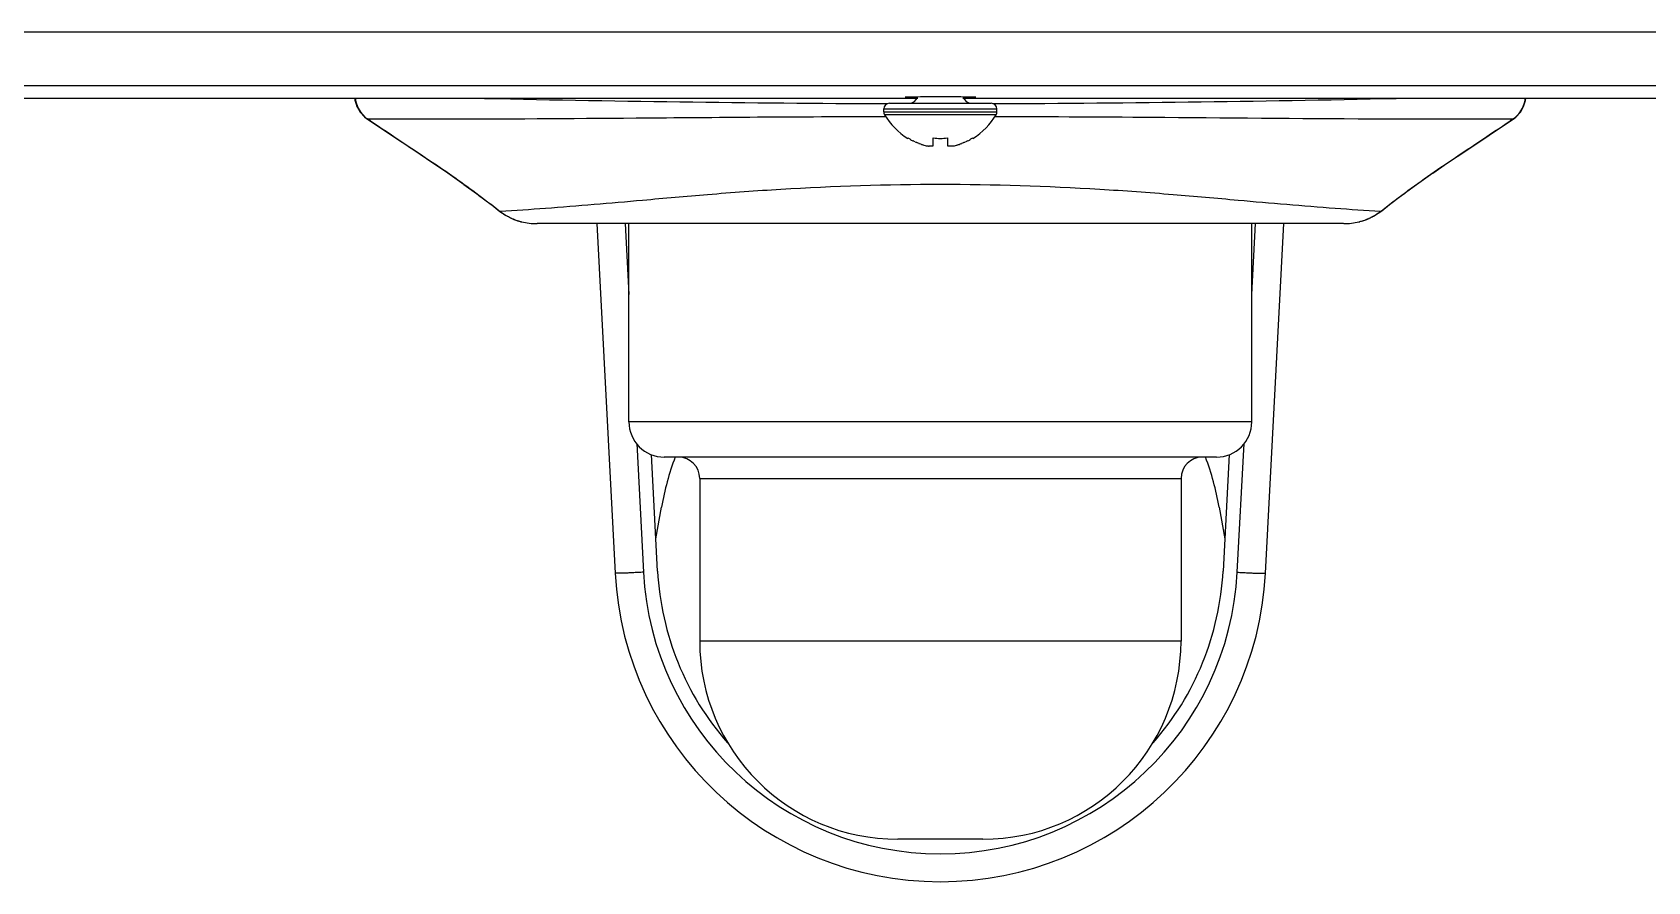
# Model space of a CAD drawing. Header units: millimetres. Extents: x -1686 to 4120, y -1850 to 2563.
# Drawn here: x 361.2 to 475.3, y -185.4 to -125.4 of the extents above; entities that cross this region are included whole.
import ezdxf

# ---------------------------------------------------------------- set-up
doc = ezdxf.new("R2010")
doc.units = ezdxf.units.MM
doc.header["$LTSCALE"] = 65.395
doc.layers.get('0').update_dxf_attribs({"linetype": 'CONTINUOUS'})
doc.layers.add('ASSI', color=7, linetype='CONTINUOUS')
doc.layers.add('GEOM', color=7, linetype='CONTINUOUS')

msp = doc.modelspace()

# ---------------------------------------------------------------- linework, layer by layer
at = {"linetype": 'Continuous'}
for p, q in [((423.08, -132.85), (423.08, -132.81)), ((424.88, -133.37), (424.88, -132.81)), ((425.88, -132.81), (425.88, -133.37)), ((427.68, -132.81), (427.68, -132.85))]:
    msp.add_line(p, q, dxfattribs=at)
for centre, radius, start, end in [((425.58, -128.75), 4.8, 210.3012, 238.6273), ((425.18, -128.75), 4.8, 301.3727, 329.6988), ((425.57, -128.76), 4.75, 238.4659, 241.0313), ((425.56, -128.77), 4.75, 241.0316, 241.9926), ((425.56, -128.77), 4.75, 241.9926, 243.3187), ((425.56, -128.77), 4.74, 243.3188, 244.4598), ((425.56, -128.77), 4.74, 244.4598, 245.4278), ((425.56, -128.78), 4.73, 245.4278, 246.6825), ((425.56, -128.78), 4.73, 246.6826, 247.4526), ((425.55, -128.79), 4.72, 247.4524, 248.9975), ((425.55, -128.8), 4.72, 248.9977, 249.4819), ((425.55, -128.81), 4.7, 249.4813, 251.5344), ((425.54, -128.83), 4.68, 251.535, 252.6227), ((425.53, -128.84), 4.67, 252.6228, 253.6051), ((425.53, -128.87), 4.64, 253.6036, 255.6824), ((424.63, -131.37), 2.01, 262.7259, 264.7415), ((424.63, -131.4), 1.98, 264.7442, 265.3991), ((424.63, -131.41), 1.97, 265.3984, 266.7833), ((424.63, -131.42), 1.96, 266.7841, 267.6235), ((424.63, -131.43), 1.96, 267.6234, 268.8455), ((424.63, -131.43), 1.95, 268.8459, 270.9258), ((424.63, -131.43), 1.95, 270.9261, 271.9964), ((424.63, -131.42), 1.96, 271.9964, 273.0228), ((424.63, -131.41), 1.97, 273.0233, 274.286), ((424.63, -131.4), 1.98, 274.2856, 275.1372), ((424.63, -131.38), 2.01, 275.1401, 277.2744), ((425.38, -129.05), 3.8, 262.4351, 277.5649), ((426.13, -131.38), 2.01, 262.7256, 264.8598), ((426.13, -131.4), 1.98, 264.8627, 265.7144), ((426.13, -131.41), 1.97, 265.714, 266.9766), ((426.13, -131.42), 1.96, 266.9771, 268.0037), ((426.13, -131.43), 1.95, 268.0037, 269.0738), ((426.13, -131.43), 1.95, 269.0741, 270.1995), ((426.13, -131.43), 1.95, 270.1995, 271.1541), ((426.13, -131.43), 1.95, 271.1545, 272.3767), ((426.13, -131.42), 1.96, 272.3765, 273.2159), ((426.13, -131.41), 1.97, 273.2167, 274.6016), ((426.13, -131.4), 1.98, 274.6009, 275.2558), ((426.13, -131.37), 2.01, 275.2585, 277.2741), ((425.23, -128.87), 4.64, 284.3176, 286.3964), ((425.22, -128.84), 4.67, 286.3949, 287.3772), ((425.22, -128.83), 4.68, 287.3773, 288.465), ((425.21, -128.81), 4.7, 288.4656, 290.5187), ((425.21, -128.8), 4.72, 290.5181, 291.0023), ((425.21, -128.79), 4.72, 291.0025, 292.5476), ((425.2, -128.78), 4.73, 292.5474, 293.3174), ((425.2, -128.78), 4.73, 293.3175, 294.5722), ((425.2, -128.77), 4.74, 294.5722, 295.5402), ((425.2, -128.77), 4.74, 295.5402, 296.6812), ((425.2, -128.77), 4.75, 296.6813, 298.0074), ((425.2, -128.77), 4.75, 298.0074, 298.9684), ((425.19, -128.76), 4.75, 298.9687, 301.5341)]:
    msp.add_arc(centre, radius, start, end, dxfattribs=at)
at = {"layer": 'ASSI', "linetype": 'Continuous'}
for p, q in [((421.38, -130.77), (429.38, -130.77)), ((421.38, -130.97), (421.38, -130.77)), ((421.38, -130.97), (429.38, -130.97)), ((421.43, -131.17), (429.32, -131.17)), ((421.78, -130.37), (428.98, -130.37)), ((429.38, -130.97), (429.38, -130.77)), ((403.38, -152.87), (403.38, -138.87)), ((447.38, -152.87), (447.38, -138.87)), ((408.38, -156.87), (408.38, -168.37)), ((442.38, -156.87), (442.38, -168.37))]:
    msp.add_line(p, q, dxfattribs=at)
for centre, radius, start, end in [((421.78, -130.77), 0.4, 90, 180), ((421.78, -130.97), 0.4, 180, 210.3012), ((425.58, -128.75), 4.8, 210.3012, 238.6273), ((425.18, -128.75), 4.8, 301.3727, 329.6988), ((428.98, -130.77), 0.4, 0, 90), ((428.98, -130.97), 0.4, 329.6988, 360)]:
    msp.add_arc(centre, radius, start, end, dxfattribs=at)
msp.add_ellipse((425.38, -129.94), major_axis=(2.5, 0), ratio=0.008727, start_param=-0.854776, end_param=3.977722, dxfattribs=at)
at = {"layer": 'GEOM', "linetype": 'Continuous'}
for p, q in [((661.16, -125.35), (189.6, -125.35)), ((71.98, -130), (423.78, -130)), ((661.16, -129.13), (189.6, -129.13)), ((384.02, -130), (384.04, -130.16)), ((426.98, -130), (778.78, -130)), ((384.04, -130.16), (384.17, -130.6)), ((384.17, -130.6), (384.41, -131)), ((384.71, -131.33), (384.91, -131.48)), ((384.91, -131.47), (384.91, -131.48)), ((384.91, -131.48), (385.12, -131.62)), ((385.13, -131.61), (385.12, -131.62)), ((464.14, -132.62), (465.73, -131.55)), ((465.63, -131.61), (465.64, -131.62)), ((465.64, -131.62), (465.84, -131.48)), ((465.84, -131.48), (466.03, -131.34)), ((465.84, -131.48), (466.03, -131.34)), ((465.84, -131.47), (465.84, -131.48)), ((389.55, -134.57), (389.54, -134.58)), ((389.54, -134.58), (390.6, -135.29)), ((460.16, -135.3), (461.21, -134.58)), ((461.21, -134.57), (461.21, -134.58)), ((390.59, -135.29), (391.74, -136.1)), ((459.02, -136.11), (460.16, -135.29)), ((391.73, -136.1), (392.77, -136.86)), ((392.76, -136.86), (393.64, -137.53)), ((457.11, -137.53), (457.99, -136.86)), ((457.99, -136.86), (459.02, -136.1)), ((394.2, -137.96), (393.64, -137.52)), ((394.2, -137.96), (394.71, -138.3)), ((394.29, -138.02), (394.2, -137.96)), ((394.22, -137.96), (394.29, -138.02)), ((456.04, -138.3), (456.56, -137.96)), ((456.47, -138.02), (456.56, -137.96)), ((456.47, -138.02), (456.54, -137.96)), ((456.56, -137.96), (457.11, -137.53)), ((456.56, -137.96), (457.11, -137.53)), ((395.25, -138.57), (395.61, -138.7)), ((395.61, -138.7), (395.75, -138.73)), ((395.7, -138.72), (395.75, -138.73)), ((395.75, -138.74), (395.75, -138.73)), ((395.8, -138.75), (395.75, -138.74)), ((395.75, -138.74), (395.8, -138.75)), ((395.75, -138.74), (395.8, -138.75)), ((453.87, -138.87), (396.89, -138.87)), ((401.12, -138.87), (402.41, -163.57)), ((403.12, -138.87), (403.38, -143.87)), ((447.38, -143.87), (447.64, -138.87)), ((448.35, -163.57), (449.64, -138.87)), ((454.96, -138.75), (455.02, -138.73)), ((454.96, -138.75), (455.01, -138.74)), ((454.96, -138.75), (455.01, -138.74)), ((455.01, -138.73), (455.14, -138.7)), ((455.01, -138.74), (455.01, -138.73)), ((455.02, -138.73), (455.02, -138.73)), ((455.14, -138.7), (455.5, -138.57)), ((455.5, -138.57), (456.04, -138.3)), ((455.5, -138.57), (455.51, -138.57)), ((455.51, -138.57), (456.05, -138.3)), ((447.38, -152.87), (403.38, -152.87)), ((403.93, -154.4), (404.41, -163.5)), ((405.41, -163.42), (404.98, -155.18)), ((445.78, -155.18), (445.35, -163.42)), ((446.35, -163.5), (446.83, -154.4)), ((444.88, -155.37), (405.88, -155.37)), ((408.38, -156.87), (442.38, -156.87)), ((405.29, -161.14), (405.68, -158.9)), ((445.08, -158.9), (445.47, -161.14)), ((442.38, -168.37), (408.38, -168.37)), ((428.38, -182.37), (422.38, -182.37))]:
    msp.add_line(p, q, dxfattribs=at)
for points in [[(384.02, -130), (384.03, -130.14), (384.17, -130.58), (384.4, -130.99), (384.71, -131.33)], [(466.03, -131.34), (466.35, -131), (466.58, -130.6), (466.72, -130.16), (466.74, -130)], [(384.41, -131), (384.73, -131.34), (384.91, -131.48)], [(385.12, -131.62), (386.61, -132.61), (388.18, -133.66), (389.54, -134.58)], [(461.21, -134.58), (462.57, -133.67), (464.14, -132.62)], [(394.29, -138.02), (394.71, -138.3), (395.25, -138.57)]]:
    msp.add_lwpolyline(points, dxfattribs=at)
for centre, radius, start, end in [((386.11, -129.78), 2.07, 186.111, 190.243), ((427.4, 1402.36), 1532.76, 268.68657, 269.78615), ((423.18, -129.77), 0.6, 270, 344.9134), ((427.58, -129.77), 0.6, 195.0866, 270), ((423.36, 1402.63), 1533.03, 270.21407, 271.31361), ((464.65, -129.78), 2.07, 349.7556, 353.8866), ((357.22, -173.34), 50.21, 56.3689, 56.5156), ((355.73, -175.56), 52.88, 56.2307, 56.3686), ((495.19, -175.81), 53.17, 123.6317, 123.7689), ((493.4, -173.12), 49.95, 123.485, 123.6325), ((397.01, -134.39), 4.54, 233.2123, 233.4239), ((397.01, -134.39), 4.53, 233.421, 240.7096), ((453.77, -134.41), 4.5, 299.2251, 306.5256), ((453.75, -134.39), 4.54, 306.5021, 306.7876), ((396.91, -134.55), 4.34, 240.7454, 245.3214), ((396.85, -134.69), 4.19, 245.3151, 251.0886), ((396.83, -134.73), 4.15, 251.1173, 252.0652), ((396.84, -134.72), 4.16, 252.0635, 252.3807), ((396.78, -134.9), 3.97, 252.3718, 254.8005), ((397.07, -133.85), 5.06, 254.7692, 254.8989), ((396.89, -133.87), 5, 257.3937, 269.9933), ((453.87, -133.87), 5, 270.0067, 282.6063), ((453.97, -134.89), 3.98, 285.2026, 287.6225), ((453.92, -134.72), 4.16, 287.618, 287.9321), ((453.93, -134.73), 4.15, 287.9305, 288.8758), ((453.92, -134.72), 4.16, 288.8834, 294.747), ((453.85, -134.56), 4.33, 294.7134, 299.2137), ((405.88, -152.87), 2.5, 180, 270), ((444.88, -152.87), 2.5, 270, 360), ((425.38, -162.37), 20, 159.4741, 170), ((406.88, -156.87), 1.5, 0, 90), ((443.88, -156.87), 1.5, 90, 180), ((425.38, -162.37), 20, 10, 20.5259), ((425.38, -162.37), 23, 183, 357), ((425.38, -162.4), 21, 183, 357), ((425.38, -162.37), 20, 183, 221.2289), ((425.38, -162.37), 20, 318.7711, 357), ((422.38, -168.37), 14, 180, 270), ((428.38, -168.37), 14, 270, 360)]:
    msp.add_arc(centre, radius, start, end, dxfattribs=at)
for points, knots in [([(384.07, -130.15), (384.12, -130.41), (384.32, -130.92), (384.7, -131.31), (384.91, -131.47)], [0, 0, 0, 0, 0.50103, 1, 1, 1, 1]), ([(465.84, -131.47), (466.06, -131.31), (466.44, -130.92), (466.64, -130.41), (466.69, -130.15)], [0, 0, 0, 0, 0.498968, 1, 1, 1, 1]), ([(384.91, -131.47), (386.58, -131.47), (392.91, -131.48), (402.09, -131.42), (412.62, -131.33), (418.5, -131.3), (421.52, -131.3)], [0, 0, 0, 0, 0.136896, 0.518161, 0.75256, 1, 1, 1, 1]), ([(429.24, -131.3), (433.23, -131.3), (442.44, -131.36), (454.64, -131.47), (462.84, -131.48), (465.84, -131.47)], [0, 0, 0, 0, 0.327538, 0.75406, 1, 1, 1, 1]), ([(389.55, -134.57), (390, -134.86), (391.58, -135.95), (393.12, -137.1), (394.22, -137.96)], [0, 0, 0, 0, 0.278114, 1, 1, 1, 1]), ([(456.54, -137.96), (456.86, -137.71), (458.38, -136.54), (459.95, -135.41), (461.21, -134.57)], [0, 0, 0, 0, 0.209387, 1, 1, 1, 1]), ([(456.47, -138.02), (455.4, -137.95), (452.05, -137.72), (447.17, -137.3), (441.63, -136.8), (434.63, -136.29), (425.38, -135.98), (416.13, -136.29), (409.13, -136.8), (403.59, -137.3), (398.71, -137.72), (395.36, -137.95), (394.29, -138.02)], [0, 0, 0, 0, 0.051252, 0.161872, 0.235839, 0.31899, 0.499999, 0.681009, 0.764159, 0.838127, 0.948747, 1, 1, 1, 1]), ([(404.41, -163.5), (404.28, -163.51), (404.02, -163.52), (403.65, -163.54), (403.31, -163.56), (403.01, -163.57), (402.8, -163.57), (402.65, -163.58), (402.57, -163.58), (402.5, -163.58), (402.45, -163.58), (402.43, -163.57), (402.41, -163.58), (402.41, -163.57)], [0, 0, 0, 0, 0.194859, 0.382573, 0.555333, 0.706737, 0.831065, 0.881483, 0.923444, 0.956525, 0.980387, 0.994878, 1, 1, 1, 1]), ([(446.35, -163.5), (446.48, -163.51), (446.73, -163.52), (447.1, -163.54), (447.45, -163.56), (447.74, -163.57), (447.96, -163.57), (448.11, -163.58), (448.19, -163.58), (448.25, -163.58), (448.31, -163.58), (448.33, -163.57), (448.35, -163.58), (448.35, -163.57)], [0, 0, 0, 0, 0.194859, 0.382573, 0.555333, 0.706737, 0.831065, 0.881483, 0.923444, 0.956525, 0.980387, 0.994878, 1, 1, 1, 1])]:
    msp.add_open_spline(points, degree=3, knots=knots, dxfattribs=at)
for points in [[(385.13, -131.61), (386.6, -132.59), (388.08, -133.58), (389.55, -134.57)], [(461.21, -134.57), (462.68, -133.58), (464.16, -132.59), (465.63, -131.61)]]:
    msp.add_open_spline(points, degree=3, dxfattribs=at)

doc.saveas('drawing.dxf')
